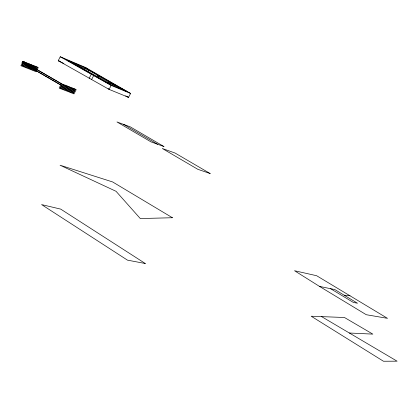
<?xml version="1.0" encoding="UTF-8"?>
<svg xmlns="http://www.w3.org/2000/svg" width="418" height="418" viewBox="0 0 418 418"><rect width="100%" height="100%" fill="white"/><g stroke="black" fill="none" stroke-linecap="round" stroke-linejoin="round"><path stroke-width="0.63" d="M84.932 68.547L85.497 67.46L130.583 93.46L128.545 97.342L109.088 89.395L58.227 60.673L60.26 56.759L85.497 67.46L88.538 70.13L99.818 76.546L97.363 75.517L96.788 76.625M87.675 71.771L88.538 70.13L76.635 65.103L60.26 56.759L111.172 85.408L130.583 93.46L114.454 85.246L97.363 75.517M89.133 78.375L91.202 74.404M91.673 79.42L93.736 75.465M349.359 333.01L372.84 334.118L344.474 317.508L311.191 316.222L383.468 361.241L397.1 361.183L321.599 316.625M344.166 295.197L350.007 295.792M319.483 286.393L366.293 314.723L387.496 318.338L316.614 275.713L294.533 270.733L319.483 286.393L334.844 289.58L357.495 303.228L353.362 302.439L330.575 288.692M76.635 65.103L107.724 82.44L114.454 85.246M60.035 61.43L58.227 60.673L63.876 63.546M125.666 95.879L128.545 97.342L126.889 96.396M123.671 124.423L157.529 144.231M107.724 82.44L111.172 85.408L109.088 89.395L108.11 88.527M23.11 61.357L20.9 65.642L21.637 66.07L23.847 61.786L23.11 61.357M24.333 61.843L22.123 66.122L22.859 66.556L25.07 62.272L24.333 61.843M25.55 62.329L23.345 66.603L24.082 67.032L26.287 62.763L25.55 62.329M26.762 62.815L24.563 67.084L25.294 67.512L27.499 63.243L26.762 62.815M27.975 63.301L25.775 67.559L26.512 67.993L28.711 63.729L27.975 63.301M29.182 63.787L26.987 68.04L27.719 68.468L29.918 64.21L29.182 63.787M30.383 64.267L28.194 68.515L28.926 68.944L31.12 64.696L30.383 64.267M31.585 64.748L29.396 68.986L30.127 69.414L32.322 65.171L31.585 64.748M32.782 65.224L30.592 69.461L31.329 69.89L33.518 65.652L32.782 65.224M33.978 65.704L31.789 69.931L32.52 70.36L34.71 66.128L33.978 65.704M35.169 66.18L32.985 70.402L33.717 70.83L35.901 66.603L35.169 66.18M36.356 66.655L34.172 70.872L34.903 71.295L37.087 67.079L36.356 66.655M37.536 67.126L35.358 71.337L36.089 71.765L38.268 67.554L37.536 67.126M61.43 83.694L59.168 88.052L59.931 88.501L62.198 84.138L61.43 83.694M62.622 84.159L60.359 88.511L61.122 88.956L63.384 84.603L62.622 84.159M63.802 84.624L61.545 88.966L62.308 89.415L64.571 85.068L63.802 84.624M64.983 85.084L62.731 89.421L63.494 89.87L65.751 85.528L64.983 85.084M66.164 85.549L63.912 89.875L64.67 90.325L66.927 85.993L66.164 85.549M67.335 86.003L65.088 90.33L65.851 90.774L68.097 86.448L67.335 86.003M68.51 86.463L66.258 90.784L67.021 91.228L69.268 86.907L68.51 86.463M69.675 86.923L67.429 91.234L68.191 91.678L70.438 87.362L69.675 86.923M70.841 87.378L68.599 91.683L69.357 92.127L71.598 87.822L70.841 87.378M72.001 87.832L69.759 92.132L70.522 92.571L72.758 88.271L72.001 87.832M73.155 88.282L70.919 92.577L71.677 93.021L73.913 88.726L73.155 88.282M74.31 88.736L72.079 93.021L72.837 93.465L75.068 89.175L74.31 88.736M75.459 89.186L73.228 93.465L73.986 93.909L76.217 89.624L75.459 89.186M172.425 217.731L140.286 218.551L116.052 191.308L60.061 165.214L112.625 181.945L172.425 217.731M145.281 263.512L127.459 260.142L41.581 204.59L60.688 209.11L145.281 263.512M210.144 173.538L197.813 169.3L162.288 148.494L175.069 153.04L210.144 173.538M163.924 146.53L151.013 141.885L116.951 121.941L130.27 126.863L163.924 146.53M60.558 84.849L22.049 62.543L60.558 84.849M61.206 83.605L22.682 61.321L61.206 83.605M126.309 91.192L108.988 83.992L67.141 60.135L85.063 67.726L126.309 91.192"/></g></svg>
